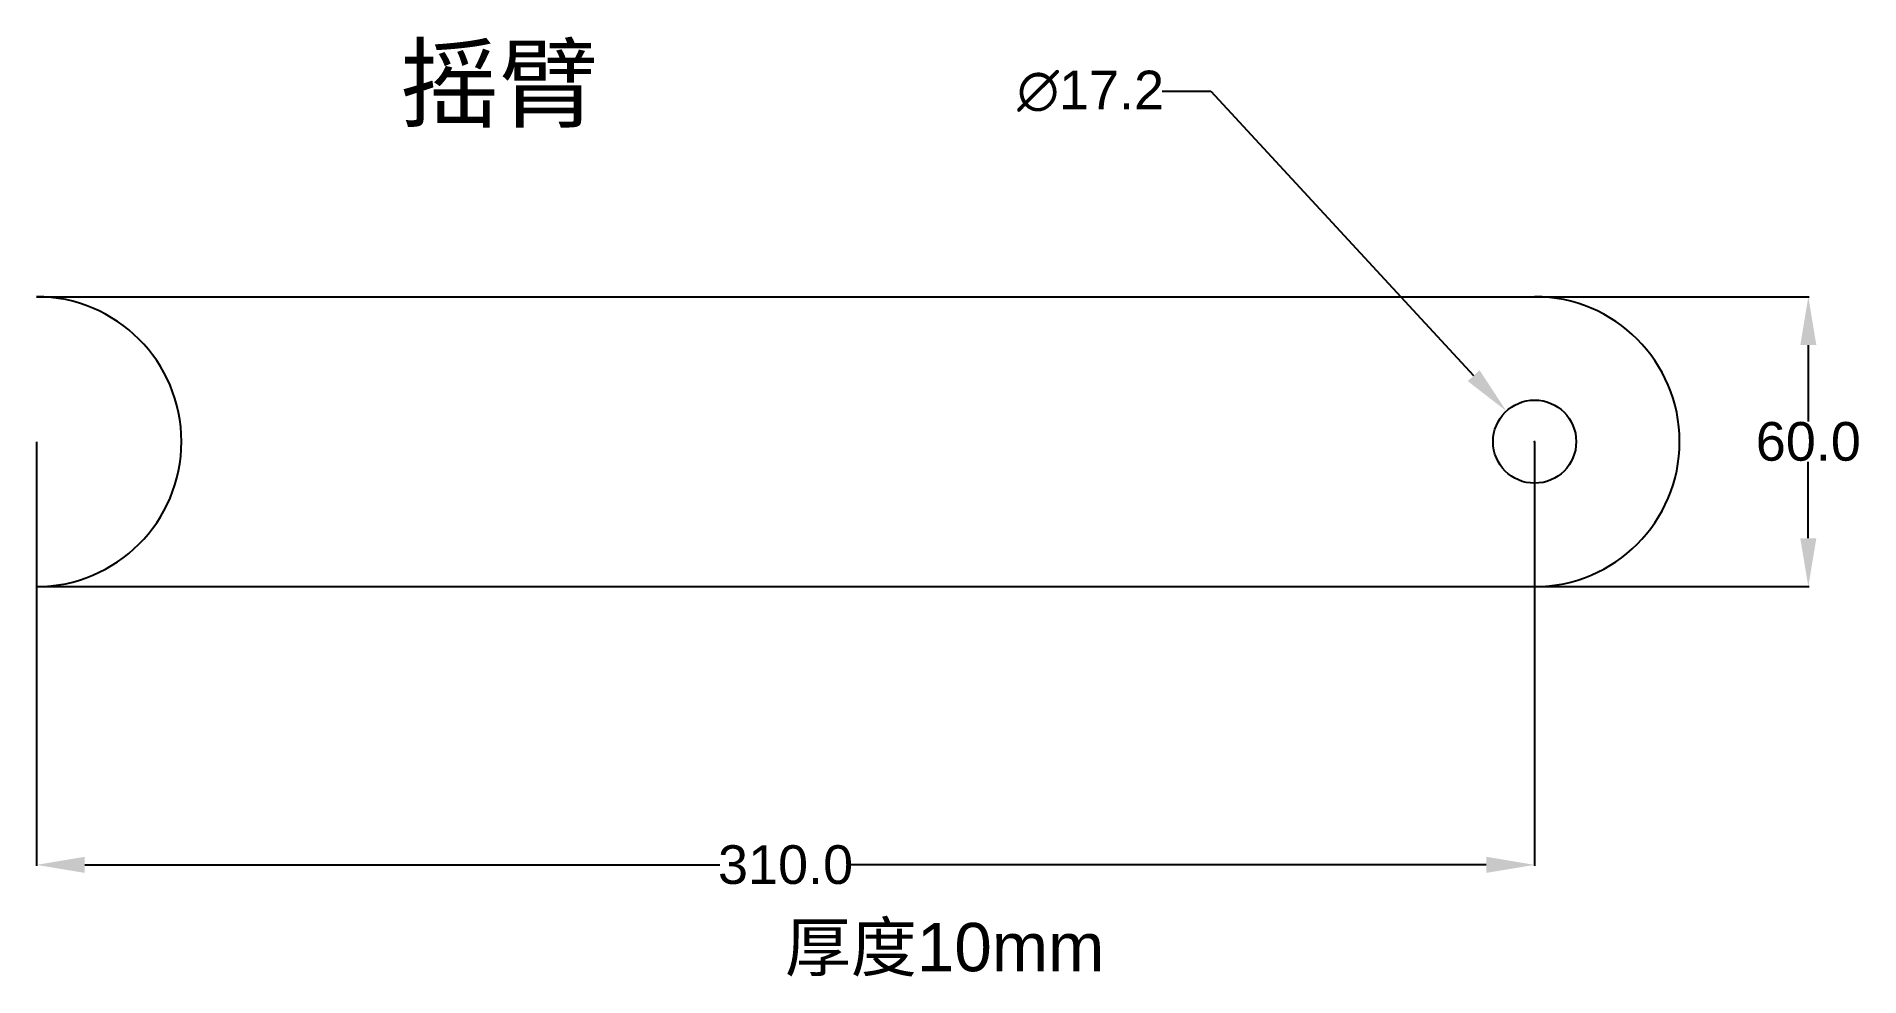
# Model space of a CAD drawing. Header units: millimetres. Extents: x 0 to 377, y -111 to 84.
import ezdxf

# ---------------------------------------------------------------- set-up
doc = ezdxf.new("R2010")
doc.units = ezdxf.units.MM
doc.styles.get("Standard").update_dxf_attribs({"font": 'arial.ttf'})
doc.dimstyles.get("Standard").update_dxf_attribs({"dimtxt": 8, "dimasz": 10, "dimexe": 0.18, "dimexo": 0.0625, "dimgap": 0.09, "dimtad": 0, "dimtih": 1, "dimtoh": 1, "dimdec": 1, "dimzin": 0, "dimdsep": 46, "dimtxsty": 'Standard', "dimcen": 0.09, "dimclrd": 3, "dimclre": 3, "dimclrt": 3, "dimadec": 0, "dimazin": 0, "dimtfac": 1, "dimtdec": 1, "dimtofl": 0, "dimtmove": 0, "dimatfit": 3, "dimfxl": 1, "dimtolj": 1, "dimtzin": 0, "dimarcsym": 0})

# ---------------------------------------------------------------- blocks, each defined once
blk = doc.blocks.new('*D1')
at = {"color": 3, "lineweight": -2, "transparency": 16777216}
for p, q in [((0, -0.06), (0, -87.76)), ((310, -0.06), (310, -87.76)), ((10, -87.58), (141.43, -87.58)), ((300, -87.58), (168.57, -87.58))]:
    blk.add_line(p, q, dxfattribs=at)
at = {"color": 3, "transparency": 16777216}
for points in [[(10, -85.91), (10, -89.24), (0, -87.58)], [(300, -85.91), (300, -89.24), (310, -87.58)]]:
    blk.add_solid(points, dxfattribs=at)
at = {"layer": 'Defpoints', "color": 0, "transparency": 16777216}
for p in [(0, 0), (310, 0), (310, -87.58)]:
    blk.add_point(p, dxfattribs=at)
at = {"color": 3, "transparency": 16777216, "insert": (155, -87.58), "char_height": 8, "attachment_point": 5}
blk.add_mtext('\\A1;310.0', dxfattribs=at)
blk = doc.blocks.new('*D2')
at = {"color": 3, "lineweight": -2, "transparency": 16777216}
for p, q in [((310.06, 30), (366.81, 30)), ((366.63, 20), (366.63, 4.17)), ((366.63, -20), (366.63, -4.17)), ((310.06, -30), (366.81, -30))]:
    blk.add_line(p, q, dxfattribs=at)
at = {"color": 3, "transparency": 16777216}
for points in [[(364.96, 20), (368.29, 20), (366.63, 30)], [(364.96, -20), (368.29, -20), (366.63, -30)]]:
    blk.add_solid(points, dxfattribs=at)
at = {"layer": 'Defpoints', "color": 0, "transparency": 16777216}
for p in [(310, 30), (310, -30), (366.63, -30)]:
    blk.add_point(p, dxfattribs=at)
at = {"color": 3, "transparency": 16777216, "insert": (366.63, 0), "char_height": 8, "attachment_point": 5}
blk.add_mtext('\\A1;60.0', dxfattribs=at)
blk = doc.blocks.new('*D3')
at = {"color": 3, "lineweight": -2, "transparency": 16777216}
for p, q in [((232.93, 72.51), (243, 72.51)), ((243, 72.51), (297.38, 13.66)), ((309.91, 0), (310.09, 0)), ((310, -0.09), (310, 0.09))]:
    blk.add_line(p, q, dxfattribs=at)
at = {"color": 3, "transparency": 16777216}
blk.add_solid([(298.6, 14.79), (296.15, 12.53), (304.16, 6.32)], dxfattribs=at)
at = {"layer": 'Defpoints', "color": 0, "transparency": 16777216}
for p in [(304.16, 6.32), (315.84, -6.32)]:
    blk.add_point(p, dxfattribs=at)
at = {"color": 3, "transparency": 16777216, "insert": (218.13, 72.51), "char_height": 8, "attachment_point": 5}
blk.add_mtext('\\A1;∅17.2', dxfattribs=at)

msp = doc.modelspace()

# ---------------------------------------------------------------- linework, layer by layer
for p, q in [((0, 30), (310, 30)), ((0, -30), (310, -30))]:
    msp.add_line(p, q)
msp.add_circle((310, 0), 8.6)
for centre in [(0, 0), (310, 0)]:
    msp.add_arc(centre, 30, 270, 90)

# ---------------------------------------------------------------- texts
at = {"color": 2, "insert": (75.24, 81.62), "char_height": 15, "attachment_point": 1}
msp.add_mtext_dynamic_manual_height_columns('{\\fSimSun|b0|i0|c134|p2;摇臂}', width=179.1748, gutter_width=12.5, heights=[0], dxfattribs=at)
at = {"insert": (154.87, -99.6), "char_height": 10, "attachment_point": 1}
msp.add_mtext_dynamic_manual_height_columns('{\\fSimSun|b0|i0|c134|p2;厚度}10mm', width=179.1748, gutter_width=12.5, heights=[0], dxfattribs=at)

# ---------------------------------------------------------------- dimensions: what is measured, and where the dimension line sits
dim = msp.add_diameter_dim_2p(p1=(315.84, -6.32), p2=(304.16, 6.32), dimstyle='Standard')
dim.commit()
dim.dimension.update_dxf_attribs({"geometry": '*D3', "text_midpoint": (218.13, 72.51), "dimtype": 163})
dim = msp.add_linear_dim(base=(366.63, -30), p1=(310, 30), p2=(310, -30), angle=90, dimstyle='Standard')
dim.commit()
dim.dimension.update_dxf_attribs({"geometry": '*D2', "text_midpoint": (366.63, 0)})
dim = msp.add_linear_dim(base=(310, -87.58), p1=(0, 0), p2=(310, 0), dimstyle='Standard')
dim.commit()
dim.dimension.update_dxf_attribs({"geometry": '*D1', "text_midpoint": (155, -87.58)})

doc.saveas('drawing.dxf')
